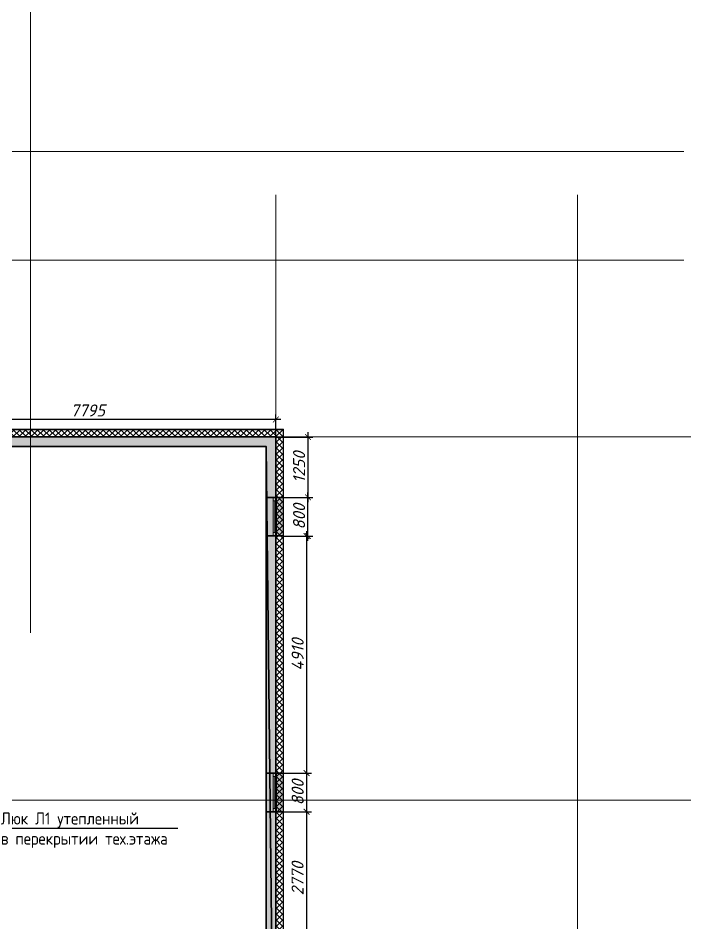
# Model space of a CAD drawing. Extents: x -96705 to 1864084, y -482104 to 235.
# Drawn here: x 1118138 to 1131952, y -138329 to -119592 of the extents above; entities that cross this region are included whole.
import ezdxf
from ezdxf import colors
from ezdxf.entities.mleader import LeaderData, LeaderLine
from ezdxf.math import Vec2, Vec3

# ---------------------------------------------------------------- set-up
doc = ezdxf.new("R2010")
doc.units = 0
doc.header["$LTSCALE"] = 100
doc.header["$PDMODE"] = 1
doc.header["$PDSIZE"] = 200
doc.linetypes.add('CENTER', pattern=[2, 1.25, -0.25, 0.25, -0.25])
doc.layers.get('Defpoints').update_dxf_attribs({"color": 42})
for name, color, linetype, lineweight in [('АР_Навесной фасад', 5, 'Continuous', 5), ('АР_Окна БЛОК', 250, 'Continuous', 13), ('АР_Оси', 193, 'Continuous', 9), ('АР_Отметки', 250, 'Continuous', 15), ('АР_Сущ Несущая стена', 202, 'Continuous', 30), ('АР_Утеплитель', 250, 'Continuous', 9), ('АР_Штриховка монолит', 250, 'Continuous', 9)]:
    doc.layers.add(name, color=color, linetype=linetype, lineweight=lineweight)
doc.layers.add('П_Текст', color=7, linetype='Continuous')
doc.styles.add('ISOCPEUR', font='isocpeui.ttf', dxfattribs={"height": 250})
doc.styles.add('ISOCPEUR_2', font='isocpeur.ttf', dxfattribs={"width": 0.9, "height": 300})
doc.dimstyles.new('R_100', dxfattribs={"dimtxt": 270, "dimasz": 120, "dimexe": 100, "dimexo": 0, "dimgap": 60, "dimtad": 1, "dimdec": 0, "dimrnd": 5, "dimzin": 0, "dimdsep": 46, "dimtxsty": 'ISOCPEUR', "dimblk": 'ARCHTICK', "dimcen": 0, "dimdle": 100, "dimclrd": 256, "dimclre": 256, "dimclrt": 256, "dimadec": 0, "dimazin": 0, "dimtfac": 2, "dimtdec": 0, "dimtofl": 0, "dimtmove": 1, "dimatfit": 3, "dimfxl": 1, "dimtvp": 3, "dimtolj": 1, "dimtzin": 0, "dimarcsym": 0})
pattern_1 = [(45, (731759.35, -210952.4), (-88.388348, 88.388348), []), (45, (731847.74, -210952.4), (-88.388348, 88.388348), [156.25, -31.25, 0, -31.25])]

# ---------------------------------------------------------------- blocks, each defined once
blk = doc.blocks.new('_ArchTick')
at = {"color": 8, "linetype": 'ByBlock', "const_width": 0.15}
blk.add_lwpolyline([(-0.5, -0.5), (0.5, 0.5)], dxfattribs=at)
blk = doc.blocks.new('*D1037')
at = {"layer": 'Defpoints', "color": 8, "lineweight": -2, "ltscale": 100, "transparency": 16777216}
for p, q in [((1123579, -127904), (1115584, -127904)), ((1115684, -128267), (1115684, -127804)), ((1123479, -128267), (1123479, -127804))]:
    blk.add_line(p, q, dxfattribs=at)
at = {"layer": 'Defpoints', "color": 0, "ltscale": 100, "transparency": 16777216}
for p in [(1115684, -127904), (1115684, -128267), (1123479, -128267)]:
    blk.add_point(p, dxfattribs=at)
at = {"layer": 'Defpoints', "color": 8, "lineweight": -2, "ltscale": 100, "transparency": 16777216, "xscale": 120, "yscale": 120, "zscale": 120, "rotation": 180}
blk.add_blockref('_ArchTick', (1115684, -127904), dxfattribs=at)
at = {"layer": 'Defpoints', "color": 8, "lineweight": -2, "ltscale": 100, "transparency": 16777216, "xscale": 120, "yscale": 120, "zscale": 120}
blk.add_blockref('_ArchTick', (1123479, -127904), dxfattribs=at)
at = {"layer": 'Defpoints', "color": 8, "lineweight": 30, "ltscale": 100, "transparency": 16777216, "insert": (1119581, -127717), "char_height": 250, "attachment_point": 5, "style": 'ISOCPEUR'}
blk.add_mtext('\\A1;7795', dxfattribs=at)
blk = doc.blocks.new('*D1067')
at = {"layer": 'Defpoints', "color": 8, "lineweight": -2, "ltscale": 100, "transparency": 16777216}
for p, q in [((1123479, -128267), (1124244, -128267)), ((1124144, -128167), (1124144, -129617)), ((1123479, -129517), (1124244, -129517))]:
    blk.add_line(p, q, dxfattribs=at)
at = {"layer": 'Defpoints', "color": 0, "ltscale": 100, "transparency": 16777216}
for p in [(1123479, -128267), (1123479, -129517), (1124144, -129517)]:
    blk.add_point(p, dxfattribs=at)
at = {"layer": 'Defpoints', "color": 8, "lineweight": -2, "ltscale": 100, "transparency": 16777216, "xscale": 120, "yscale": 120, "zscale": 120}
for p, rotation in [((1124144, -128267), 90), ((1124144, -129517), 270)]:
    blk.add_blockref('_ArchTick', p, dxfattribs=dict(at, rotation=rotation))
at = {"layer": 'Defpoints', "color": 8, "lineweight": 30, "ltscale": 100, "transparency": 16777216, "insert": (1123959, -128892), "char_height": 250, "attachment_point": 5, "rotation": 90, "style": 'ISOCPEUR'}
blk.add_mtext('\\A1;1250', dxfattribs=at)
blk = doc.blocks.new('*D1068')
at = {"layer": 'Defpoints', "color": 8, "lineweight": -2, "ltscale": 100, "transparency": 16777216}
for p, q in [((1124144, -130417), (1124144, -129417)), ((1123639, -129517), (1124244, -129517)), ((1123639, -130317), (1124244, -130317))]:
    blk.add_line(p, q, dxfattribs=at)
at = {"layer": 'Defpoints', "color": 0, "ltscale": 100, "transparency": 16777216}
for p in [(1123639, -129517), (1124144, -129517), (1123639, -130317)]:
    blk.add_point(p, dxfattribs=at)
at = {"layer": 'Defpoints', "color": 8, "lineweight": -2, "ltscale": 100, "transparency": 16777216, "xscale": 120, "yscale": 120, "zscale": 120}
for p, rotation in [((1124144, -129517), 90), ((1124144, -130317), 270)]:
    blk.add_blockref('_ArchTick', p, dxfattribs=dict(at, rotation=rotation))
at = {"layer": 'Defpoints', "color": 8, "lineweight": 30, "ltscale": 100, "transparency": 16777216, "insert": (1123959, -129917), "char_height": 250, "attachment_point": 5, "rotation": 90, "style": 'ISOCPEUR'}
blk.add_mtext('\\A1;800', dxfattribs=at)
blk = doc.blocks.new('*D1072')
at = {"layer": 'Defpoints', "color": 8, "lineweight": -2, "ltscale": 100, "transparency": 16777216}
for p, q in [((1123639, -136027), (1124215, -136027)), ((1124115, -135927), (1124115, -138897)), ((1123639, -138797), (1124215, -138797))]:
    blk.add_line(p, q, dxfattribs=at)
at = {"layer": 'Defpoints', "color": 0, "ltscale": 100, "transparency": 16777216}
for p in [(1123639, -136027), (1123639, -138797), (1124115, -138797)]:
    blk.add_point(p, dxfattribs=at)
at = {"layer": 'Defpoints', "color": 8, "lineweight": -2, "ltscale": 100, "transparency": 16777216, "xscale": 120, "yscale": 120, "zscale": 120}
for p, rotation in [((1124115, -136027), 90), ((1124115, -138797), 270)]:
    blk.add_blockref('_ArchTick', p, dxfattribs=dict(at, rotation=rotation))
at = {"layer": 'Defpoints', "color": 8, "lineweight": 30, "ltscale": 100, "transparency": 16777216, "insert": (1123928, -137412), "char_height": 250, "attachment_point": 5, "rotation": 90, "style": 'ISOCPEUR'}
blk.add_mtext('\\A1;2770', dxfattribs=at)
blk = doc.blocks.new('*D1073')
at = {"layer": 'Defpoints', "color": 8, "lineweight": -2, "ltscale": 100, "transparency": 16777216}
for p, q in [((1123639, -135227), (1124215, -135227)), ((1124115, -135127), (1124115, -136127)), ((1123639, -136027), (1124215, -136027))]:
    blk.add_line(p, q, dxfattribs=at)
at = {"layer": 'Defpoints', "color": 0, "ltscale": 100, "transparency": 16777216}
for p in [(1123639, -135227), (1123639, -136027), (1124115, -136027)]:
    blk.add_point(p, dxfattribs=at)
at = {"layer": 'Defpoints', "color": 8, "lineweight": -2, "ltscale": 100, "transparency": 16777216, "xscale": 120, "yscale": 120, "zscale": 120}
for p, rotation in [((1124115, -135227), 90), ((1124115, -136027), 270)]:
    blk.add_blockref('_ArchTick', p, dxfattribs=dict(at, rotation=rotation))
at = {"layer": 'Defpoints', "color": 8, "lineweight": 30, "ltscale": 100, "transparency": 16777216, "insert": (1123930, -135627), "char_height": 250, "attachment_point": 5, "rotation": 90, "style": 'ISOCPEUR'}
blk.add_mtext('\\A1;800', dxfattribs=at)
blk = doc.blocks.new('*D648')
at = {"layer": 'Defpoints', "color": 8, "lineweight": -2, "ltscale": 100, "transparency": 16777216}
for p, q in [((1124115, -130217), (1124115, -135327)), ((1123639, -130317), (1124215, -130317)), ((1123639, -135227), (1124215, -135227))]:
    blk.add_line(p, q, dxfattribs=at)
at = {"layer": 'Defpoints', "color": 0, "ltscale": 100, "transparency": 16777216}
for p in [(1123639, -130317), (1123639, -135227), (1124115, -135227)]:
    blk.add_point(p, dxfattribs=at)
at = {"layer": 'Defpoints', "color": 8, "lineweight": -2, "ltscale": 100, "transparency": 16777216, "xscale": 120, "yscale": 120, "zscale": 120}
for p, rotation in [((1124115, -130317), 90), ((1124115, -135227), 270)]:
    blk.add_blockref('_ArchTick', p, dxfattribs=dict(at, rotation=rotation))
at = {"layer": 'Defpoints', "color": 8, "lineweight": 30, "ltscale": 100, "transparency": 16777216, "insert": (1123930, -132772), "char_height": 250, "attachment_point": 5, "rotation": 90, "style": 'ISOCPEUR'}
blk.add_mtext('\\A1;4910', dxfattribs=at)
blk = doc.blocks.new('_DotSmall')
at = {"color": 0, "linetype": 'ByBlock', "const_width": 0.5}
blk.add_lwpolyline([(-0.0625, 0, 1), (0.0625, 0, 1)], format="xyb", close=True, dxfattribs=at)
blk = doc.blocks.new('*U416')
h = blk.add_hatch(color=8)
h.dxf.hatch_style = 1
h.paths.add_polyline_path([(-800, -140), (0, -140), (0, 220), (-800, 220)])
at = {"color": 8, "lineweight": 30}
for p, q in [((-800, -140), (-800, 220)), ((0, -140), (0, 220))]:
    blk.add_line(p, q, dxfattribs=at)
at = {"color": 8}
for p, q in [((0, 220), (-800, 220)), ((-800, 70), (0, 70)), ((-800, 0), (0, 0)), ((-730, 0), (-730, 70)), ((-730, 35), (-70, 35)), ((-70, 0), (-70, 70)), ((-800, -140), (0, -140)), ((-800, -140), (-800, -140)), ((-800, -140), (-800, -140)), ((0, -140), (0, -140)), ((0, -140), (0, -140))]:
    blk.add_line(p, q, dxfattribs=at)

msp = doc.modelspace()

# ---------------------------------------------------------------- hatches: boundary and pattern name
at = {"layer": 'АР_Утеплитель', "ltscale": 100}
h = msp.add_hatch(dxfattribs=at)
h.set_pattern_fill('ANSI37', color=8, scale=700)
h.set_pattern_definition([(45, (116217.33, -106593.18), (-61.871843, 61.871843), []), (135, (116217.33, -106593.18), (-61.871843, -61.871843), [])])
edge = h.paths.add_edge_path()
edge.add_line((1100304.2, -144706.7), (1100454.7, -144706.7))
edge.add_arc((1095664.7, -144409.7), 4799.2, 356.45146, 359.43836)
edge.add_line((1100463.7, -144456.7), (1108699, -144456.7))
edge.add_line((1108699, -144456.7), (1108699, -149646.7))
edge.add_line((1108699, -149646.7), (1116579, -149646.7))
edge.add_line((1116579, -149646.7), (1116579, -155996.7))
edge.add_line((1116579, -155996.7), (1129978.9, -155996.7))
edge.add_line((1129978.9, -155996.7), (1129979, -145986.7))
edge.add_line((1129979, -145986.7), (1123629, -145986.7))
edge.add_line((1123629, -145986.7), (1123629, -128116.7))
edge.add_line((1123629, -128116.7), (1113129, -128116.7))
edge.add_line((1113129, -128116.7), (1113129, -124151.7))
edge.add_line((1113129, -124151.7), (1078029, -124151.7))
edge.add_line((1078029, -124151.7), (1078029, -128116.7))
edge.add_line((1078029, -128116.7), (1073203.8, -128116.7))
edge.add_line((1073203.8, -128116.7), (1073203.8, -128266.7))
edge.add_line((1073203.8, -128266.7), (1078179, -128266.7))
edge.add_line((1078179, -128266.7), (1078179, -124301.7))
edge.add_line((1078179, -124301.7), (1112979, -124301.7))
edge.add_line((1112979, -124301.7), (1112979, -128266.7))
edge.add_line((1112979, -128266.7), (1123479, -128266.7))
edge.add_line((1123479, -128266.7), (1123479, -146136.7))
edge.add_line((1123479, -146136.7), (1129829, -146136.7))
edge.add_line((1129829, -146136.7), (1129828.9, -155846.7))
edge.add_line((1129828.9, -155846.7), (1116729, -155846.7))
edge.add_line((1116729, -155846.7), (1116729, -149496.7))
edge.add_line((1116729, -149496.7), (1108849, -149496.7))
edge.add_line((1108849, -149496.7), (1108849, -144306.7))
edge.add_line((1108849, -144306.7), (1100313.7, -144306.7))
edge.add_arc((1095501.5, -144393.2), 4812.9, -3.73457, 1.02993, ccw=False)
at = {"layer": 'АР_Штриховка монолит', "ltscale": 100}
h = msp.add_hatch(dxfattribs=at)
h.set_pattern_fill('ANSI35', color=8, scale=500)
h.set_pattern_definition(pattern_1)
h.paths.add_polyline_path([(1123479, -128266.7), (1112978.9, -128266.7), (1112979, -128466.7), (1116789, -128466.7), (1116789, -136787.2), (1116989, -136787.2), (1116989, -128466.7), (1123279, -128466.7), (1123479, -128466.7)])
h = msp.add_hatch(dxfattribs=at)
h.set_pattern_fill('ANSI35', color=8, scale=500)
h.set_pattern_definition(pattern_1)
h.paths.add_polyline_path([(1129829, -146136.7), (1123479, -146136.7), (1123479, -128466.4), (1123279, -128467.1), (1123279, -146136.7), (1123179, -146136.7), (1123179, -147465), (1123479, -147465), (1123479, -146336.7), (1129629, -146336.7), (1129829, -146336.7)])

# ---------------------------------------------------------------- linework, layer by layer
at = {"layer": 'Defpoints', "color": 8, "lineweight": 30, "ltscale": 100}
msp.add_lwpolyline([(1078479, -124601.7), (1112679, -124601.7), (1112679, -136086.7), (1116989, -136086.7), (1116989, -128466.7), (1123279, -128466.7), (1123479, -146336.7), (1129629, -146336.7), (1129629, -155646.7), (1116929, -155646.7), (1116929, -149296.7), (1109049, -149296.7), (1109049, -144206.7), (1082234, -144206.7)], dxfattribs=at)
at = {"layer": 'АР_Навесной фасад', "color": 8, "ltscale": 100}
for p, q in [((1123629, -128116.7), (1113129, -128116.7)), ((1123639, -128106.7), (1113139, -128106.7)), ((1123629, -145986.7), (1123629, -128116.7)), ((1123639, -145976.7), (1123639, -128106.7))]:
    msp.add_line(p, q, dxfattribs=at)
at = {"layer": 'АР_Оси', "color": 8, "linetype": 'CENTER', "ltscale": 1000}
for p, q in [((1118393.9, -76589.2), (1118393.9, -132321.6)), ((1048750.2, -122351.7), (1131928.6, -122351.7)), ((1123479, -157558), (1123479, -123250.5)), ((1129729, -157558), (1129729, -123250.5)), ((1048750.2, -124601.7), (1131928.6, -124601.7)), ((1048750.2, -128266.7), (1132347.4, -128266.7)), ((1048750.2, -135786.7), (1132347.4, -135786.7)), ((1048750.2, -135786.7), (1132347.4, -135786.7))]:
    msp.add_line(p, q, dxfattribs=at)
at = {"layer": 'АР_Сущ Несущая стена', "color": 8, "ltscale": 100}
for p, q in [((1123479, -128266.7), (1112979, -128266.7)), ((1123479, -146136.7), (1123479, -128266.7)), ((1123279, -128466.7), (1116989, -128466.7)), ((1123279, -146136.7), (1123279, -128466.7)), ((1123279, -133006.7), (1123279, -131251.7)), ((1123279, -135191.7), (1123279, -134106.7)), ((1123279, -137961.7), (1123279, -136791.7))]:
    msp.add_line(p, q, dxfattribs=at)
msp.add_lwpolyline([(1078479, -124601.7), (1112679, -124601.7), (1112679, -128466.7), (1123279, -128466.7), (1123279, -146336.7), (1129629.3, -146336.7), (1129629.3, -155646.7), (1116929, -155646.7), (1116929, -149296.7), (1109049, -149296.7), (1109049, -144106.7), (1099914.8, -144106.7)], dxfattribs=at)

# ---------------------------------------------------------------- block references
at = {"layer": 'АР_Окна БЛОК', "color": 8, "rotation": 270}
for p in [(1123419, -130316.7), (1123419, -136026.7)]:
    msp.add_blockref('*U416', p, dxfattribs=at)

# ---------------------------------------------------------------- dimensions: what is measured, and where the dimension line sits
at = {"layer": 'Defpoints', "color": 8, "lineweight": 30, "ltscale": 100}
dim = msp.add_linear_dim(base=(1115684, -127903.9), p1=(1123479, -128266.7), p2=(1115684, -128266.7), dimstyle='R_100', override={"dimpost": '\\X', "dimclrd": 8, "dimclre": 8, "dimclrt": 8, "dimfxl": 2.5, "dimarcsym": 1}, dxfattribs=at)
dim.commit()
dim.dimension.update_dxf_attribs({"geometry": '*D1037', "text_midpoint": (1119581.5, -127717.3)})
for base, p1, p2, picture, middle in [((1124144.4, -129516.7), (1123479, -128266.7), (1123479, -129516.7), '*D1067', (1123959.4, -128891.7)), ((1124144.4, -129516.7), (1123639, -130316.7), (1123639, -129516.7), '*D1068', (1123959.4, -129916.7)), ((1124114.9, -135226.7), (1123639, -130316.7), (1123639, -135226.7), '*D648', (1123929.9, -132771.7)), ((1124114.9, -136026.7), (1123639, -135226.7), (1123639, -136026.7), '*D1073', (1123929.9, -135626.7)), ((1124114.9, -138796.7), (1123639, -136026.7), (1123639, -138796.7), '*D1072', (1123928.2, -137411.7))]:
    dim = msp.add_linear_dim(base=base, p1=p1, p2=p2, angle=90, dimstyle='R_100', override={"dimpost": '\\X', "dimclrd": 8, "dimclre": 8, "dimclrt": 8, "dimfxl": 2.5, "dimarcsym": 1}, dxfattribs=at)
    dim.commit()
    dim.dimension.update_dxf_attribs({"geometry": picture, "text_midpoint": middle})

# ---------------------------------------------------------------- leaders
at = {"layer": 'АР_Отметки', "color": 8}
ml = msp.add_multileader_mtext('Standard', dxfattribs=at)
ml.set_content('+19,400', color=8, style='ISOCPEUR')
ml.set_leader_properties(color=8, linetype='Continuous', lineweight=-1)
ml.set_arrow_properties(name='DOTSMALL')
ml.build(insert=Vec2(0, 0))
ml.multileader.update_dxf_attribs({"has_text_frame": 1, "text_left_attachment_type": 4, "text_right_attachment_type": 4, "dogleg_length": 100, "arrow_head_size": 180})
ctx = ml.context
ctx.base_point, ctx.char_height, ctx.arrow_head_size, ctx.landing_gap_size, ctx.plane_origin = Vec3(1213032.1, -134373.2), 250, 180, 50, Vec3(1213035.1, -136560.6)
ctx.left_attachment, ctx.right_attachment = 4, 4
notes = []
notes.append((ctx, [(0, (0, 0, 0), (0, 0), (1, 0), 1, [])]))
ctx.mtext.insert, ctx.mtext.width, ctx.mtext.defined_height, ctx.mtext.line_spacing_style, ctx.mtext.flow_direction = Vec3(1213082.1, -134039.9), 696.035, 776.5, 2, 5
ml = msp.add_multileader_mtext('Standard', dxfattribs=at)
ml.set_content('+19,400', color=8, style='ISOCPEUR')
ml.set_leader_properties(color=8, linetype='Continuous', lineweight=-1)
ml.set_arrow_properties(name='DOTSMALL')
ml.build(insert=Vec2(0, 0))
ml.multileader.update_dxf_attribs({"has_text_frame": 1, "text_left_attachment_type": 4, "text_right_attachment_type": 4, "dogleg_length": 100, "arrow_head_size": 180})
ctx = ml.context
ctx.base_point, ctx.char_height, ctx.arrow_head_size, ctx.landing_gap_size, ctx.plane_origin = Vec3(1253275.6, -134758.4), 250, 180, 50, Vec3(1253194.2, -136469.1)
ctx.left_attachment, ctx.right_attachment = 4, 4
notes.append((ctx, [(0, (0, 0, 0), (0, 0), (1, 0), 1, [])]))
ctx.mtext.insert, ctx.mtext.width, ctx.mtext.defined_height, ctx.mtext.line_spacing_style, ctx.mtext.flow_direction = Vec3(1253325.6, -134425.1), 696.035, 776.5, 2, 5
at = {"layer": 'П_Текст', "color": 8, "lineweight": 5}
ml = msp.add_multileader_mtext('Standard', dxfattribs=at)
ml.set_content('Люк Л1 утепленный \\Pв перекрытии тех.этажа', color=8, style='ISOCPEUR_2')
ml.set_leader_properties(color=8)
ml.build(insert=Vec2(0, 0))
ml.multileader.update_dxf_attribs({"text_left_attachment_type": 6, "text_right_attachment_type": 6, "dogleg_length": 374, "arrow_head_size": 200})
ctx = ml.context
ctx.base_point, ctx.char_height, ctx.arrow_head_size, ctx.landing_gap_size, ctx.plane_origin = Vec3(1117762.3, -136366.5, -3.9), 250, 200, 20, Vec3(1106447.3, -139568.9, -3.9)
ctx.left_attachment, ctx.right_attachment = 6, 6
notes.append((ctx, [(1, (1, 1, 0), (1117388.3, -136366.5, -3.9), (1, 0), 374, [(0, [(1116401.1, -135268.4, -3.9)], 0, [])])]))
ctx.mtext.insert, ctx.mtext.width, ctx.mtext.flow_direction = Vec3(1117782.3, -136041.5, -3.9), 5515.858, 5
for ctx, leaders in notes:
    for number, flags, end, landing, length, lines in leaders:
        leader = LeaderData()
        leader.index, (leader.has_last_leader_line, leader.has_dogleg_vector, leader.attachment_direction) = number, flags
        leader.last_leader_point, leader.dogleg_vector, leader.dogleg_length = Vec3(end), Vec3(landing), length
        for number, points, colour, breaks in lines:
            line = LeaderLine()
            line.index, line.vertices, line.color, line.breaks = number, Vec3.list(points), colors.encode_raw_color(colour), breaks
            leader.lines.append(line)
        ctx.leaders.append(leader)

doc.saveas('drawing.dxf')
